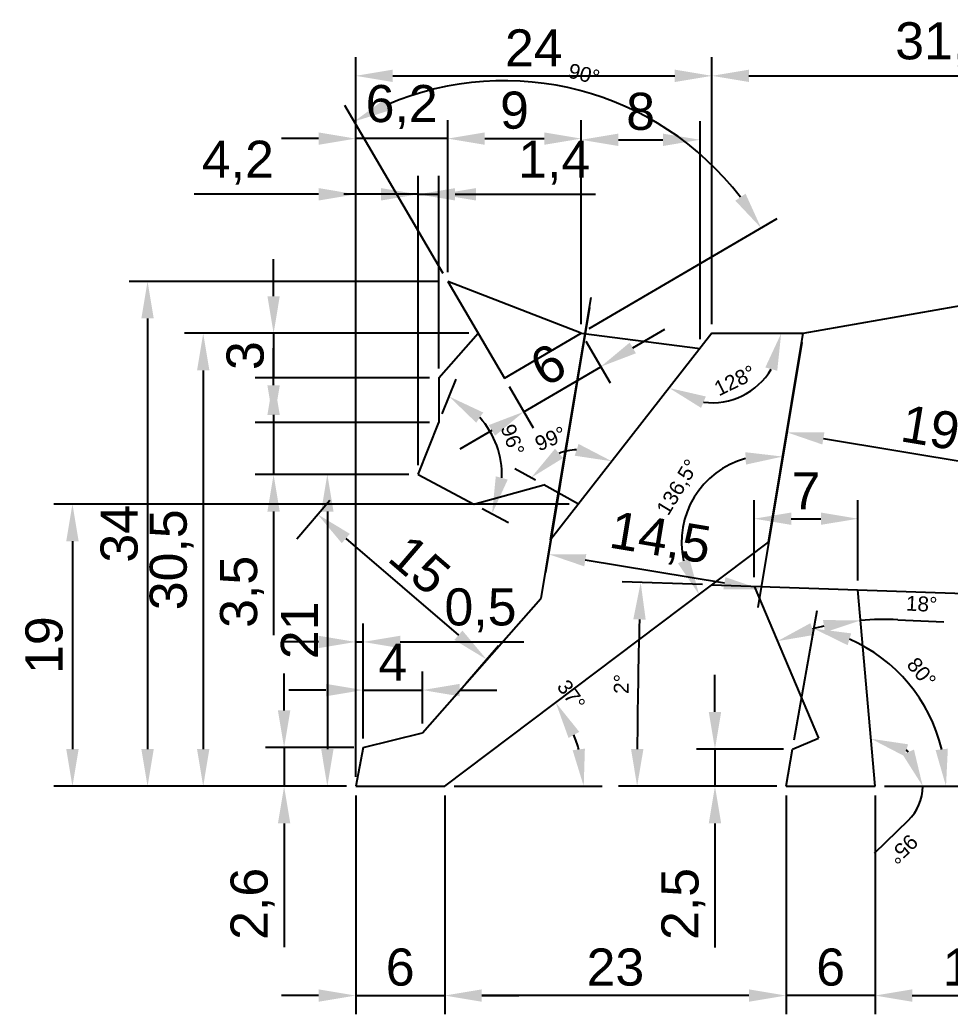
# Model space of a CAD drawing. Header units: millimetres. Extents: x 77 to 191, y 85 to 162.
# Drawn here: x 77.4 to 140.1, y 84.7 to 151.6 of the extents above; entities that cross this region are included whole.
import ezdxf

# ---------------------------------------------------------------- set-up
doc = ezdxf.new("R2010")
doc.units = ezdxf.units.MM
for name, color, linetype in [('kocicka', 7, 'Continuous'), ('koty', 3, 'Continuous'), ('uhly', 2, 'Continuous')]:
    doc.layers.add(name, color=color, linetype=linetype)
doc.styles.get("Standard").update_dxf_attribs({"font": 'arial.ttf'})
doc.dimstyles.new('ISO-25', dxfattribs={"dimtxt": 2.5, "dimasz": 2.5, "dimexe": 1.25, "dimexo": 0.625, "dimtad": 1, "dimtxsty": 'Standard', "dimcen": 2.5, "dimadec": 0, "dimazin": 0, "dimtfac": 1, "dimtmove": 0, "dimatfit": 3, "dimfxl": 1, "dimarcsym": 0})

# ---------------------------------------------------------------- blocks, each defined once
blk = doc.blocks.new('*D3')
at = {"layer": 'Defpoints', "color": 0, "transparency": 16777216}
for p in [(105.6, 124.5), (109.835, 121.401), (104.2, 121), (104.2, 121), (107.961, 119)]:
    blk.add_point(p, dxfattribs=at)
at = {"layer": 'uhly', "color": 0, "lineweight": -2, "transparency": 16777216}
for p, q in [((105.832, 125.08), (106.762, 127.405)), ((108.513, 118.707), (110.291, 117.761))]:
    blk.add_line(p, q, dxfattribs=at)
blk.add_arc((104.2, 121), 5.649, 357.56881, 42.62978, dxfattribs=at)
at = {"layer": 'uhly', "color": 0, "transparency": 16777216}
for points in [[(108.12, 124.483), (108.593, 125.169), (106.298, 126.245)], [(110.246, 120.651), (109.442, 120.87), (109.188, 118.348)]]:
    blk.add_solid(points, dxfattribs=at)
at = {"layer": 'uhly', "color": 0, "transparency": 16777216, "insert": (110.571, 123.331), "char_height": 1, "attachment_point": 5, "rotation": 290.0993}
blk.add_mtext('96°', dxfattribs=at)
blk = doc.blocks.new('*D4')
at = {"layer": 'Defpoints', "color": 0, "transparency": 16777216}
for p in [(119.941, 144.885), (106.2, 134), (115.2, 130.5), (110.022, 127.47), (110.022, 127.47)]:
    blk.add_point(p, dxfattribs=at)
at = {"layer": 'uhly', "color": 0, "lineweight": -2, "transparency": 16777216}
for p, q in [((105.884, 134.539), (99.268, 145.847)), ((115.739, 130.816), (128.398, 138.224))]:
    blk.add_line(p, q, dxfattribs=at)
blk.add_arc((110.022, 127.47), 20.042, 37.48721, 113.18419, dxfattribs=at)
at = {"layer": 'uhly', "color": 0, "transparency": 16777216}
for points in [[(102.319, 145.521), (101.943, 146.265), (99.899, 144.768)], [(126.271, 139.899), (125.579, 139.435), (127.32, 137.592)]]:
    blk.add_solid(points, dxfattribs=at)
at = {"layer": 'uhly', "color": 0, "transparency": 16777216, "insert": (115.383, 147.958), "char_height": 1, "attachment_point": 5, "rotation": 345.3357}
blk.add_mtext('90°', dxfattribs=at)
blk = doc.blocks.new('*D5')
at = {"layer": 'Defpoints', "color": 0, "transparency": 16777216}
for p in [(124, 130.5), (115.334, 122.642), (112.67, 120.3), (115.015, 119), (113.132, 116.589)]:
    blk.add_point(p, dxfattribs=at)
at = {"layer": 'uhly', "color": 0, "lineweight": -2, "transparency": 16777216}
blk.add_line((112.123, 120.603), (110.724, 121.378), dxfattribs=at)
blk.add_arc((115.015, 119), 3.656, 91.98639, 111.01361, dxfattribs=at)
at = {"layer": 'uhly', "color": 0, "transparency": 16777216}
for points in [[(113.978, 122.098), (113.431, 122.727), (111.818, 120.772)], [(115.017, 123.05), (114.76, 122.257), (117.266, 121.881)]]:
    blk.add_solid(points, dxfattribs=at)
at = {"layer": 'uhly', "color": 0, "transparency": 16777216, "insert": (113.129, 123.405), "char_height": 1, "attachment_point": 5, "rotation": 23.18078}
blk.add_mtext('99°', dxfattribs=at)
blk = doc.blocks.new('*D6')
at = {"layer": 'Defpoints', "color": 0, "transparency": 16777216}
for p in [(130.161, 130.5), (124.369, 121.165), (127.807, 116.433), (127.807, 116.433), (106, 100)]:
    blk.add_point(p, dxfattribs=at)
at = {"layer": 'uhly', "color": 0, "lineweight": -2, "transparency": 16777216}
blk.add_arc((127.807, 116.433), 5.849, 105.18086, 192.31914, dxfattribs=at)
at = {"layer": 'uhly', "color": 0, "transparency": 16777216}
for points in [[(126.255, 122.494), (126.296, 121.661), (128.772, 122.201)], [(122.472, 115.359), (121.714, 115.011), (123.136, 112.913)]]:
    blk.add_solid(points, dxfattribs=at)
at = {"layer": 'uhly', "color": 0, "transparency": 16777216, "insert": (121.759, 120.103), "char_height": 1, "attachment_point": 5, "rotation": 58.75}
blk.add_mtext('136,5°', dxfattribs=at)
blk = doc.blocks.new('*D7')
at = {"layer": 'Defpoints', "color": 0, "transparency": 16777216}
for p in [(127.807, 116.433), (115.149, 102), (100, 100), (106, 100), (106, 100)]:
    blk.add_point(p, dxfattribs=at)
at = {"layer": 'uhly', "color": 0, "lineweight": -2, "transparency": 16777216}
blk.add_line((106.625, 100), (116.615, 100), dxfattribs=at)
blk.add_arc((106, 100), 9.365, 15.34072, 21.65928, dxfattribs=at)
at = {"layer": 'uhly', "color": 0, "transparency": 16777216}
for points in [[(114.341, 103.252), (115.067, 103.661), (113.479, 105.636)], [(115.444, 102.533), (114.619, 102.422), (115.365, 100)]]:
    blk.add_solid(points, dxfattribs=at)
at = {"layer": 'uhly', "color": 0, "transparency": 16777216, "insert": (114.524, 106.134), "char_height": 1, "attachment_point": 5, "rotation": 305.73883}
blk.add_mtext('37°', dxfattribs=at)
blk = doc.blocks.new('*D8')
at = {"layer": 'Defpoints', "color": 0, "transparency": 16777216}
for p in [(138.63, 104.836), (129.441, 102.5), (129, 100), (129, 100), (135, 100)]:
    blk.add_point(p, dxfattribs=at)
at = {"layer": 'uhly', "color": 0, "lineweight": -2, "transparency": 16777216}
for p, q in [((129.549, 103.116), (131.088, 111.844)), ((135.625, 100), (141.026, 100))]:
    blk.add_line(p, q, dxfattribs=at)
blk.add_arc((129, 100), 10.776, 13.32206, 66.67794, dxfattribs=at)
at = {"layer": 'uhly', "color": 0, "transparency": 16777216}
for points in [[(133.147, 109.497), (133.386, 110.295), (130.871, 110.613)], [(139.9, 102.531), (139.072, 102.435), (139.776, 100)]]:
    blk.add_solid(points, dxfattribs=at)
at = {"layer": 'uhly', "color": 0, "transparency": 16777216, "insert": (138.125, 107.657), "char_height": 1, "attachment_point": 5, "rotation": 310}
blk.add_mtext('80°', dxfattribs=at)
blk = doc.blocks.new('*D9')
at = {"layer": 'Defpoints', "color": 0, "transparency": 16777216}
for p in [(133.843, 113.22), (136.44, 102.867), (129, 100), (135, 100), (135, 100)]:
    blk.add_point(p, dxfattribs=at)
at = {"layer": 'uhly', "color": 0, "lineweight": -2, "transparency": 16777216}
for p, q in [((135.625, 100), (139.458, 100)), ((137.234, 97.698), (134.928, 95.461))]:
    blk.add_line(p, q, dxfattribs=at)
for start, end in [(45.86983, 49.13017), (314.13017, 0)]:
    blk.add_arc((135, 100), 3.208, start, end, dxfattribs=at)
at = {"layer": 'uhly', "color": 0, "transparency": 16777216}
for points in [[(136.971, 102.029), (137.227, 102.822), (134.72, 103.196)], [(137.617, 102.465), (136.85, 102.14), (138.208, 100)]]:
    blk.add_solid(points, dxfattribs=at)
at = {"layer": 'uhly', "color": 0, "transparency": 16777216, "insert": (136.872, 95.764), "char_height": 1, "attachment_point": 5, "rotation": 224.13017}
blk.add_mtext('95°', dxfattribs=at)
blk = doc.blocks.new('*D10')
at = {"layer": 'Defpoints', "color": 0, "transparency": 16777216}
for p in [(126.844, 113.465), (133.843, 113.22), (130.231, 110.429), (131.184, 103.24), (135, 100)]:
    blk.add_point(p, dxfattribs=at)
at = {"layer": 'uhly', "color": 0, "lineweight": -2, "transparency": 16777216}
blk.add_line((136.523, 111.215), (139.637, 111.065), dxfattribs=at)
for start, end in [(87.24325, 95), (102.75675, 105.24325)]:
    blk.add_arc((135.634, 92.756), 18.481, start, end, dxfattribs=at)
at = {"layer": 'uhly', "color": 0, "transparency": 16777216}
for points in [[(131.489, 111.192), (131.617, 110.369), (134.023, 111.166)], [(130.911, 110.193), (130.638, 110.98), (128.413, 109.768)]]:
    blk.add_solid(points, dxfattribs=at)
at = {"layer": 'uhly', "color": 0, "transparency": 16777216, "insert": (138.134, 112.275), "char_height": 1, "attachment_point": 5, "rotation": 357.24325}
blk.add_mtext('18°', dxfattribs=at)
blk = doc.blocks.new('*D11')
at = {"layer": 'Defpoints', "color": 0, "transparency": 16777216}
for p in [(150.011, 134), (150.011, 134), (130.161, 130.5), (161.791, 129), (146.44, 128.057)]:
    blk.add_point(p, dxfattribs=at)
at = {"layer": 'uhly', "color": 0, "lineweight": -2, "transparency": 16777216}
blk.add_arc((150.011, 134), 6.933, 210.77413, 316.22587, dxfattribs=at)
at = {"layer": 'uhly', "color": 0, "transparency": 16777216}
for points in [[(143.664, 130.308), (144.445, 130.598), (143.183, 132.796)], [(154.669, 129.433), (155.365, 128.974), (156.393, 131.291)]]:
    blk.add_solid(points, dxfattribs=at)
at = {"layer": 'uhly', "color": 0, "transparency": 16777216, "insert": (149.354, 128.231), "char_height": 1, "attachment_point": 5, "rotation": 353.5}
blk.add_mtext('147°', dxfattribs=at)
blk = doc.blocks.new('*D17')
at = {"layer": 'Defpoints', "color": 0, "transparency": 16777216}
for p in [(124, 113.564), (150.166, 112.65), (119.07, 109.155), (129, 100), (135, 100)]:
    blk.add_point(p, dxfattribs=at)
at = {"layer": 'uhly', "color": 0, "lineweight": -2, "transparency": 16777216}
for p, q in [((123.375, 113.586), (117.954, 113.775)), ((128.375, 100), (117.713, 100))]:
    blk.add_line(p, q, dxfattribs=at)
blk.add_arc((512.421, 100), 393.458, 178.36405, 179.63595, dxfattribs=at)
at = {"layer": 'uhly', "color": 0, "transparency": 16777216}
for points in [[(118.707, 111.246), (119.54, 111.22), (119.203, 113.731)], [(119.388, 102.499), (118.554, 102.501), (118.963, 100)]]:
    blk.add_solid(points, dxfattribs=at)
at = {"layer": 'uhly', "color": 0, "transparency": 16777216, "insert": (117.896, 106.886), "char_height": 1, "attachment_point": 5, "rotation": 89}
blk.add_mtext('2°', dxfattribs=at)
blk = doc.blocks.new('*D20')
at = {"layer": 'Defpoints', "color": 0, "transparency": 16777216}
for p in [(150.011, 134), (187.816, 132.853), (130.161, 130.5), (161.791, 129), (172.348, 129)]:
    blk.add_point(p, dxfattribs=at)
at = {"layer": 'uhly', "color": 0, "lineweight": -2, "transparency": 16777216}
for p, q in [((150.627, 134.109), (188.152, 140.725)), ((172.973, 129), (189.178, 129))]:
    blk.add_line(p, q, dxfattribs=at)
blk.add_arc((121.654, 129), 66.274, 2.16146, 7.83854, dxfattribs=at)
at = {"layer": 'uhly', "color": 0, "transparency": 16777216}
for points in [[(186.897, 137.974), (187.72, 138.103), (186.921, 140.508)], [(188.297, 131.507), (187.464, 131.492), (187.928, 129)]]:
    blk.add_solid(points, dxfattribs=at)
at = {"layer": 'uhly', "color": 0, "transparency": 16777216, "insert": (188.807, 134.875), "char_height": 1, "attachment_point": 5, "rotation": 275}
blk.add_mtext('10°', dxfattribs=at)
blk = doc.blocks.new('*D24')
at = {"layer": 'Defpoints', "color": 0, "transparency": 16777216}
for p in [(124, 130.5), (124, 130.5), (130.161, 130.5), (124.38, 125.844), (113.132, 116.589)]:
    blk.add_point(p, dxfattribs=at)
at = {"layer": 'uhly', "color": 0, "lineweight": -2, "transparency": 16777216}
blk.add_arc((124, 130.5), 4.671, 263.041, 328.959, dxfattribs=at)
at = {"layer": 'uhly', "color": 0, "transparency": 16777216}
for points in [[(127.601, 128.203), (128.404, 127.98), (128.671, 130.5)], [(123.275, 125.478), (123.593, 126.248), (121.124, 126.819)]]:
    blk.add_solid(points, dxfattribs=at)
at = {"layer": 'uhly', "color": 0, "transparency": 16777216, "insert": (125.55, 127.322), "char_height": 1, "attachment_point": 5, "rotation": 26}
blk.add_mtext('128°', dxfattribs=at)
blk = doc.blocks.new('*D30')
at = {"layer": 'Defpoints', "color": 0, "transparency": 16777216}
for p in [(106.2, 134), (85.977, 100), (100, 100)]:
    blk.add_point(p, dxfattribs=at)
at = {"layer": 'koty', "color": 0, "lineweight": -2, "transparency": 16777216}
for p, q in [((105.575, 134), (84.727, 134)), ((85.977, 131.5), (85.977, 102.5)), ((99.375, 100), (84.727, 100))]:
    blk.add_line(p, q, dxfattribs=at)
at = {"layer": 'koty', "color": 0, "transparency": 16777216}
for points in [[(85.56, 131.5), (86.393, 131.5), (85.977, 134)], [(85.56, 102.5), (86.393, 102.5), (85.977, 100)]]:
    blk.add_solid(points, dxfattribs=at)
at = {"layer": 'koty', "color": 0, "transparency": 16777216, "insert": (84.074, 117), "char_height": 2.5, "attachment_point": 5, "rotation": 90}
blk.add_mtext('34', dxfattribs=at)
blk = doc.blocks.new('*D31')
at = {"layer": 'Defpoints', "color": 0, "transparency": 16777216}
for p in [(108.248, 130.5), (89.727, 100), (100, 100)]:
    blk.add_point(p, dxfattribs=at)
at = {"layer": 'koty', "color": 0, "lineweight": -2, "transparency": 16777216}
for p, q in [((107.623, 130.5), (88.477, 130.5)), ((89.727, 128), (89.727, 102.5)), ((99.375, 100), (88.477, 100))]:
    blk.add_line(p, q, dxfattribs=at)
at = {"layer": 'koty', "color": 0, "transparency": 16777216}
for points in [[(89.31, 128), (90.143, 128), (89.727, 130.5)], [(89.31, 102.5), (90.143, 102.5), (89.727, 100)]]:
    blk.add_solid(points, dxfattribs=at)
at = {"layer": 'koty', "color": 0, "transparency": 16777216, "insert": (87.599, 115.25), "char_height": 2.5, "attachment_point": 5, "rotation": 90}
blk.add_mtext('30,5', dxfattribs=at)
blk = doc.blocks.new('*D32')
at = {"layer": 'Defpoints', "color": 0, "transparency": 16777216}
for p in [(108.248, 130.5), (94.469, 127.5), (105.6, 127.5)]:
    blk.add_point(p, dxfattribs=at)
at = {"layer": 'koty', "color": 0, "lineweight": -2, "transparency": 16777216}
for p, q in [((94.469, 133), (94.469, 135.5)), ((107.623, 130.5), (93.219, 130.5)), ((94.469, 130.5), (94.469, 127.5)), ((104.975, 127.5), (93.219, 127.5)), ((94.469, 125), (94.469, 122.5))]:
    blk.add_line(p, q, dxfattribs=at)
at = {"layer": 'koty', "color": 0, "transparency": 16777216}
for points in [[(94.052, 133), (94.885, 133), (94.469, 130.5)], [(94.052, 125), (94.885, 125), (94.469, 127.5)]]:
    blk.add_solid(points, dxfattribs=at)
at = {"layer": 'koty', "color": 0, "transparency": 16777216, "insert": (92.566, 129), "char_height": 2.5, "attachment_point": 5, "rotation": 90}
blk.add_mtext('3', dxfattribs=at)
blk = doc.blocks.new('*D33')
at = {"layer": 'Defpoints', "color": 0, "transparency": 16777216}
for p in [(105.6, 124.5), (94.469, 121), (104.2, 121)]:
    blk.add_point(p, dxfattribs=at)
at = {"layer": 'koty', "color": 0, "lineweight": -2, "transparency": 16777216}
for p, q in [((94.469, 127), (94.469, 129.5)), ((104.975, 124.5), (93.219, 124.5)), ((94.469, 124.5), (94.469, 121)), ((103.575, 121), (93.219, 121)), ((94.469, 118.5), (94.469, 110.181))]:
    blk.add_line(p, q, dxfattribs=at)
at = {"layer": 'koty', "color": 0, "transparency": 16777216}
for points in [[(94.052, 127), (94.885, 127), (94.469, 124.5)], [(94.052, 118.5), (94.885, 118.5), (94.469, 121)]]:
    blk.add_solid(points, dxfattribs=at)
at = {"layer": 'koty', "color": 0, "transparency": 16777216, "insert": (92.341, 113.091), "char_height": 2.5, "attachment_point": 5, "rotation": 90}
blk.add_mtext('3,5', dxfattribs=at)
blk = doc.blocks.new('*D34')
at = {"layer": 'Defpoints', "color": 0, "transparency": 16777216}
for p in [(104.2, 121), (98.09, 100), (100, 100)]:
    blk.add_point(p, dxfattribs=at)
at = {"layer": 'koty', "color": 0, "lineweight": -2, "transparency": 16777216}
for p, q in [((103.575, 121), (96.84, 121)), ((98.09, 118.5), (98.09, 102.5)), ((99.375, 100), (96.84, 100))]:
    blk.add_line(p, q, dxfattribs=at)
at = {"layer": 'koty', "color": 0, "transparency": 16777216}
for points in [[(97.674, 118.5), (98.507, 118.5), (98.09, 121)], [(97.674, 102.5), (98.507, 102.5), (98.09, 100)]]:
    blk.add_solid(points, dxfattribs=at)
at = {"layer": 'koty', "color": 0, "transparency": 16777216, "insert": (96.21, 110.5), "char_height": 2.5, "attachment_point": 5, "rotation": 90}
blk.add_mtext('21', dxfattribs=at)
blk = doc.blocks.new('*D35')
at = {"layer": 'Defpoints', "color": 0, "transparency": 16777216}
for p in [(100.5, 102.6), (95.177, 100), (100, 100)]:
    blk.add_point(p, dxfattribs=at)
at = {"layer": 'koty', "color": 0, "lineweight": -2, "transparency": 16777216}
for p, q in [((95.177, 105.1), (95.177, 107.6)), ((99.875, 102.6), (93.927, 102.6)), ((95.177, 102.6), (95.177, 100)), ((99.375, 100), (93.927, 100)), ((95.177, 97.5), (95.177, 89.158))]:
    blk.add_line(p, q, dxfattribs=at)
at = {"layer": 'koty', "color": 0, "transparency": 16777216}
for points in [[(94.761, 105.1), (95.594, 105.1), (95.177, 102.6)], [(94.761, 97.5), (95.594, 97.5), (95.177, 100)]]:
    blk.add_solid(points, dxfattribs=at)
at = {"layer": 'koty', "color": 0, "transparency": 16777216, "insert": (93.05, 92.079), "char_height": 2.5, "attachment_point": 5, "rotation": 90}
blk.add_mtext('2,6', dxfattribs=at)
blk = doc.blocks.new('*D36')
at = {"layer": 'Defpoints', "color": 0, "transparency": 16777216}
for p in [(100.5, 109.717), (100.5, 102.6), (100, 100)]:
    blk.add_point(p, dxfattribs=at)
at = {"layer": 'koty', "color": 0, "lineweight": -2, "transparency": 16777216}
for p, q in [((100, 100.625), (100, 110.967)), ((100.5, 103.225), (100.5, 110.967)), ((97.5, 109.717), (95, 109.717)), ((100, 109.717), (100.5, 109.717)), ((103, 109.717), (111.32, 109.717))]:
    blk.add_line(p, q, dxfattribs=at)
at = {"layer": 'koty', "color": 0, "transparency": 16777216}
for points in [[(97.5, 110.134), (97.5, 109.3), (100, 109.717)], [(103, 110.134), (103, 109.3), (100.5, 109.717)]]:
    blk.add_solid(points, dxfattribs=at)
at = {"layer": 'koty', "color": 0, "transparency": 16777216, "insert": (108.41, 111.844), "char_height": 2.5, "attachment_point": 5}
blk.add_mtext('0,5', dxfattribs=at)
blk = doc.blocks.new('*D37')
at = {"layer": 'Defpoints', "color": 0, "transparency": 16777216}
for p in [(104.5, 106.476), (104.5, 103.6), (100.5, 102.6)]:
    blk.add_point(p, dxfattribs=at)
at = {"layer": 'koty', "color": 0, "lineweight": -2, "transparency": 16777216}
for p, q in [((100.5, 103.225), (100.5, 107.726)), ((104.5, 104.225), (104.5, 107.726)), ((98, 106.476), (95.5, 106.476)), ((100.5, 106.476), (104.5, 106.476)), ((107, 106.476), (109.5, 106.476))]:
    blk.add_line(p, q, dxfattribs=at)
at = {"layer": 'koty', "color": 0, "transparency": 16777216}
for points in [[(98, 106.892), (98, 106.059), (100.5, 106.476)], [(107, 106.892), (107, 106.059), (104.5, 106.476)]]:
    blk.add_solid(points, dxfattribs=at)
at = {"layer": 'koty', "color": 0, "transparency": 16777216, "insert": (102.5, 108.351), "char_height": 2.5, "attachment_point": 5}
blk.add_mtext('4', dxfattribs=at)
blk = doc.blocks.new('*D38')
at = {"layer": 'Defpoints', "color": 0, "transparency": 16777216}
for p in [(124, 147.841), (124, 130.5), (100, 100)]:
    blk.add_point(p, dxfattribs=at)
at = {"layer": 'koty', "color": 0, "lineweight": -2, "transparency": 16777216}
for p, q in [((100, 100.625), (100, 149.091)), ((124, 131.125), (124, 149.091)), ((102.5, 147.841), (121.5, 147.841))]:
    blk.add_line(p, q, dxfattribs=at)
at = {"layer": 'koty', "color": 0, "transparency": 16777216}
for points in [[(102.5, 148.257), (102.5, 147.424), (100, 147.841)], [(121.5, 148.257), (121.5, 147.424), (124, 147.841)]]:
    blk.add_solid(points, dxfattribs=at)
at = {"layer": 'koty', "color": 0, "transparency": 16777216, "insert": (112, 149.721), "char_height": 2.5, "attachment_point": 5}
blk.add_mtext('24', dxfattribs=at)
blk = doc.blocks.new('*D39')
at = {"layer": 'Defpoints', "color": 0, "transparency": 16777216}
for p in [(123.2, 143.533), (115.2, 130.5), (123.2, 129.476)]:
    blk.add_point(p, dxfattribs=at)
at = {"layer": 'koty', "color": 0, "lineweight": -2, "transparency": 16777216}
for p, q in [((115.2, 131.125), (115.2, 144.783)), ((123.2, 130.101), (123.2, 144.783)), ((117.7, 143.533), (120.7, 143.533))]:
    blk.add_line(p, q, dxfattribs=at)
at = {"layer": 'koty', "color": 0, "transparency": 16777216}
for points in [[(117.7, 143.949), (117.7, 143.116), (115.2, 143.533)], [(120.7, 143.949), (120.7, 143.116), (123.2, 143.533)]]:
    blk.add_solid(points, dxfattribs=at)
at = {"layer": 'koty', "color": 0, "transparency": 16777216, "insert": (119.2, 145.434), "char_height": 2.5, "attachment_point": 5}
blk.add_mtext('8', dxfattribs=at)
blk = doc.blocks.new('*D40')
at = {"layer": 'Defpoints', "color": 0, "transparency": 16777216}
for p in [(115.2, 143.612), (106.2, 134), (115.2, 130.5)]:
    blk.add_point(p, dxfattribs=at)
at = {"layer": 'koty', "color": 0, "lineweight": -2, "transparency": 16777216}
for p, q in [((106.2, 134.625), (106.2, 144.862)), ((115.2, 131.125), (115.2, 144.862)), ((108.7, 143.612), (112.7, 143.612))]:
    blk.add_line(p, q, dxfattribs=at)
at = {"layer": 'koty', "color": 0, "transparency": 16777216}
for points in [[(108.7, 144.029), (108.7, 143.196), (106.2, 143.612)], [(112.7, 144.029), (112.7, 143.196), (115.2, 143.612)]]:
    blk.add_solid(points, dxfattribs=at)
at = {"layer": 'koty', "color": 0, "transparency": 16777216, "insert": (110.7, 145.514), "char_height": 2.5, "attachment_point": 5}
blk.add_mtext('9', dxfattribs=at)
blk = doc.blocks.new('*D41')
at = {"layer": 'Defpoints', "color": 0, "transparency": 16777216}
for p in [(100, 143.612), (106.2, 134), (100, 100)]:
    blk.add_point(p, dxfattribs=at)
at = {"layer": 'koty', "color": 0, "lineweight": -2, "transparency": 16777216}
for p, q in [((100, 100.625), (100, 144.862)), ((106.2, 134.625), (106.2, 144.862)), ((97.5, 143.612), (95, 143.612)), ((106.2, 143.612), (100, 143.612)), ((108.7, 143.612), (111.2, 143.612))]:
    blk.add_line(p, q, dxfattribs=at)
at = {"layer": 'koty', "color": 0, "transparency": 16777216}
for points in [[(97.5, 144.029), (97.5, 143.196), (100, 143.612)], [(108.7, 144.029), (108.7, 143.196), (106.2, 143.612)]]:
    blk.add_solid(points, dxfattribs=at)
at = {"layer": 'koty', "color": 0, "transparency": 16777216, "insert": (103.1, 145.74), "char_height": 2.5, "attachment_point": 5}
blk.add_mtext('6,2', dxfattribs=at)
blk = doc.blocks.new('*D42')
at = {"layer": 'Defpoints', "color": 0, "transparency": 16777216}
for p in [(105.6, 139.862), (105.6, 127.5), (104.2, 121)]:
    blk.add_point(p, dxfattribs=at)
at = {"layer": 'koty', "color": 0, "lineweight": -2, "transparency": 16777216}
for p, q in [((104.2, 121.625), (104.2, 141.112)), ((105.6, 128.125), (105.6, 141.112)), ((101.7, 139.862), (99.2, 139.862)), ((104.2, 139.862), (105.6, 139.862)), ((108.1, 139.862), (116.156, 139.862))]:
    blk.add_line(p, q, dxfattribs=at)
at = {"layer": 'koty', "color": 0, "transparency": 16777216}
for points in [[(101.7, 140.279), (101.7, 139.446), (104.2, 139.862)], [(108.1, 140.279), (108.1, 139.446), (105.6, 139.862)]]:
    blk.add_solid(points, dxfattribs=at)
at = {"layer": 'koty', "color": 0, "transparency": 16777216, "insert": (113.378, 141.99), "char_height": 2.5, "attachment_point": 5}
blk.add_mtext('1,4', dxfattribs=at)
blk = doc.blocks.new('*D43')
at = {"layer": 'Defpoints', "color": 0, "transparency": 16777216}
for p in [(100, 139.862), (104.2, 121), (100, 100)]:
    blk.add_point(p, dxfattribs=at)
at = {"layer": 'koty', "color": 0, "lineweight": -2, "transparency": 16777216}
for p, q in [((100, 100.625), (100, 141.112)), ((104.2, 121.625), (104.2, 141.112)), ((97.5, 139.862), (89.123, 139.862)), ((104.2, 139.862), (100, 139.862)), ((106.7, 139.862), (109.2, 139.862))]:
    blk.add_line(p, q, dxfattribs=at)
at = {"layer": 'koty', "color": 0, "transparency": 16777216}
for points in [[(97.5, 140.279), (97.5, 139.446), (100, 139.862)], [(106.7, 140.279), (106.7, 139.446), (104.2, 139.862)]]:
    blk.add_solid(points, dxfattribs=at)
at = {"layer": 'koty', "color": 0, "transparency": 16777216, "insert": (92.062, 141.99), "char_height": 2.5, "attachment_point": 5}
blk.add_mtext('4,2', dxfattribs=at)
blk = doc.blocks.new('*D44')
at = {"layer": 'Defpoints', "color": 0, "transparency": 16777216}
for p in [(115.015, 119), (80.916, 100), (100, 100)]:
    blk.add_point(p, dxfattribs=at)
at = {"layer": 'koty', "color": 0, "lineweight": -2, "transparency": 16777216}
for p, q in [((114.39, 119), (79.666, 119)), ((80.916, 116.5), (80.916, 102.5)), ((99.375, 100), (79.666, 100))]:
    blk.add_line(p, q, dxfattribs=at)
at = {"layer": 'koty', "color": 0, "transparency": 16777216}
for points in [[(80.499, 116.5), (81.332, 116.5), (80.916, 119)], [(80.499, 102.5), (81.332, 102.5), (80.916, 100)]]:
    blk.add_solid(points, dxfattribs=at)
at = {"layer": 'koty', "color": 0, "transparency": 16777216, "insert": (79.014, 109.5), "char_height": 2.5, "attachment_point": 5, "rotation": 90}
blk.add_mtext('19', dxfattribs=at)
blk = doc.blocks.new('*D45')
at = {"layer": 'Defpoints', "color": 0, "transparency": 16777216}
for p in [(155.5, 147.841), (155.5, 131.67), (124, 130.5)]:
    blk.add_point(p, dxfattribs=at)
at = {"layer": 'koty', "color": 0, "lineweight": -2, "transparency": 16777216}
for p, q in [((124, 131.125), (124, 149.091)), ((155.5, 132.295), (155.5, 149.091)), ((126.5, 147.841), (153, 147.841))]:
    blk.add_line(p, q, dxfattribs=at)
at = {"layer": 'koty', "color": 0, "transparency": 16777216}
for points in [[(126.5, 148.257), (126.5, 147.424), (124, 147.841)], [(153, 148.257), (153, 147.424), (155.5, 147.841)]]:
    blk.add_solid(points, dxfattribs=at)
at = {"layer": 'koty', "color": 0, "transparency": 16777216, "insert": (139.75, 149.968), "char_height": 2.5, "attachment_point": 5}
blk.add_mtext('31,5', dxfattribs=at)
blk = doc.blocks.new('*D63')
at = {"layer": 'Defpoints', "color": 0, "transparency": 16777216}
for p in [(100, 100), (106, 100), (106, 85.903)]:
    blk.add_point(p, dxfattribs=at)
at = {"layer": 'koty', "color": 0, "lineweight": -2, "transparency": 16777216}
for p, q in [((100, 99.375), (100, 84.653)), ((106, 99.375), (106, 84.653)), ((97.5, 85.903), (95, 85.903)), ((100, 85.903), (106, 85.903)), ((108.5, 85.903), (111, 85.903))]:
    blk.add_line(p, q, dxfattribs=at)
at = {"layer": 'koty', "color": 0, "transparency": 16777216}
for points in [[(97.5, 86.32), (97.5, 85.486), (100, 85.903)], [(108.5, 86.32), (108.5, 85.486), (106, 85.903)]]:
    blk.add_solid(points, dxfattribs=at)
at = {"layer": 'koty', "color": 0, "transparency": 16777216, "insert": (103, 87.804), "char_height": 2.5, "attachment_point": 5}
blk.add_mtext('6', dxfattribs=at)
blk = doc.blocks.new('*D64')
at = {"layer": 'Defpoints', "color": 0, "transparency": 16777216}
for p in [(106, 100), (129, 100), (106, 85.903)]:
    blk.add_point(p, dxfattribs=at)
at = {"layer": 'koty', "color": 0, "lineweight": -2, "transparency": 16777216}
for p, q in [((106, 99.375), (106, 84.653)), ((129, 99.375), (129, 84.653)), ((126.5, 85.903), (108.5, 85.903))]:
    blk.add_line(p, q, dxfattribs=at)
at = {"layer": 'koty', "color": 0, "transparency": 16777216}
for points in [[(108.5, 86.32), (108.5, 85.486), (106, 85.903)], [(126.5, 86.32), (126.5, 85.486), (129, 85.903)]]:
    blk.add_solid(points, dxfattribs=at)
at = {"layer": 'koty', "color": 0, "transparency": 16777216, "insert": (117.5, 87.805), "char_height": 2.5, "attachment_point": 5}
blk.add_mtext('23', dxfattribs=at)
blk = doc.blocks.new('*D65')
at = {"layer": 'Defpoints', "color": 0, "transparency": 16777216}
for p in [(129, 100), (135, 100), (129, 85.903)]:
    blk.add_point(p, dxfattribs=at)
at = {"layer": 'koty', "color": 0, "lineweight": -2, "transparency": 16777216}
for p, q in [((129, 99.375), (129, 84.653)), ((135, 99.375), (135, 84.653)), ((126.5, 85.903), (124, 85.903)), ((135, 85.903), (129, 85.903)), ((137.5, 85.903), (140, 85.903))]:
    blk.add_line(p, q, dxfattribs=at)
at = {"layer": 'koty', "color": 0, "transparency": 16777216}
for points in [[(126.5, 86.32), (126.5, 85.486), (129, 85.903)], [(137.5, 86.32), (137.5, 85.486), (135, 85.903)]]:
    blk.add_solid(points, dxfattribs=at)
at = {"layer": 'koty', "color": 0, "transparency": 16777216, "insert": (132, 87.804), "char_height": 2.5, "attachment_point": 5}
blk.add_mtext('6', dxfattribs=at)
blk = doc.blocks.new('*D66')
at = {"layer": 'Defpoints', "color": 0, "transparency": 16777216}
for p in [(135, 100), (148, 100), (148, 85.903)]:
    blk.add_point(p, dxfattribs=at)
at = {"layer": 'koty', "color": 0, "lineweight": -2, "transparency": 16777216}
for p, q in [((135, 99.375), (135, 84.653)), ((148, 99.375), (148, 84.653)), ((137.5, 85.903), (145.5, 85.903))]:
    blk.add_line(p, q, dxfattribs=at)
at = {"layer": 'koty', "color": 0, "transparency": 16777216}
for points in [[(137.5, 86.32), (137.5, 85.486), (135, 85.903)], [(145.5, 86.32), (145.5, 85.486), (148, 85.903)]]:
    blk.add_solid(points, dxfattribs=at)
at = {"layer": 'koty', "color": 0, "transparency": 16777216, "insert": (141.5, 87.805), "char_height": 2.5, "attachment_point": 5}
blk.add_mtext('13', dxfattribs=at)
blk = doc.blocks.new('*D70')
at = {"layer": 'Defpoints', "color": 0, "transparency": 16777216}
for p in [(129.441, 102.5), (124.209, 100), (129, 100)]:
    blk.add_point(p, dxfattribs=at)
at = {"layer": 'koty', "color": 0, "lineweight": -2, "transparency": 16777216}
for p, q in [((124.209, 105), (124.209, 107.5)), ((128.816, 102.5), (122.959, 102.5)), ((124.209, 102.5), (124.209, 100)), ((128.375, 100), (122.959, 100)), ((124.209, 97.5), (124.209, 89.137))]:
    blk.add_line(p, q, dxfattribs=at)
at = {"layer": 'koty', "color": 0, "transparency": 16777216}
for points in [[(123.792, 105), (124.626, 105), (124.209, 102.5)], [(123.792, 97.5), (124.626, 97.5), (124.209, 100)]]:
    blk.add_solid(points, dxfattribs=at)
at = {"layer": 'koty', "color": 0, "transparency": 16777216, "insert": (122.081, 92.069), "char_height": 2.5, "attachment_point": 5, "rotation": 90}
blk.add_mtext('2,5', dxfattribs=at)
blk = doc.blocks.new('*D71')
at = {"layer": 'Defpoints', "color": 0, "transparency": 16777216}
for p in [(133.843, 118.016), (126.844, 113.465), (133.843, 113.22)]:
    blk.add_point(p, dxfattribs=at)
at = {"layer": 'koty', "color": 0, "lineweight": -2, "transparency": 16777216}
for p, q in [((126.844, 114.09), (126.844, 119.266)), ((133.843, 113.845), (133.843, 119.266)), ((129.344, 118.016), (131.343, 118.016))]:
    blk.add_line(p, q, dxfattribs=at)
at = {"layer": 'koty', "color": 0, "transparency": 16777216}
for points in [[(129.344, 118.433), (129.344, 117.6), (126.844, 118.016)], [(131.343, 118.433), (131.343, 117.6), (133.843, 118.016)]]:
    blk.add_solid(points, dxfattribs=at)
at = {"layer": 'koty', "color": 0, "transparency": 16777216, "insert": (130.343, 119.891), "char_height": 2.5, "attachment_point": 5}
blk.add_mtext('7', dxfattribs=at)
blk = doc.blocks.new('*D77')
at = {"layer": 'Defpoints', "color": 0, "transparency": 16777216}
for p in [(95.62, 116.194), (108.818, 108.538), (107, 106.422)]:
    blk.add_point(p, dxfattribs=at)
at = {"layer": 'koty', "color": 0, "lineweight": -2, "transparency": 16777216}
for p, q in [((96.027, 116.669), (98.252, 119.259)), ((99.335, 116.682), (106.921, 110.167)), ((107.407, 106.896), (109.632, 109.487))]:
    blk.add_line(p, q, dxfattribs=at)
at = {"layer": 'koty', "color": 0, "transparency": 16777216}
for points in [[(99.606, 116.998), (99.063, 116.366), (97.438, 118.311)], [(107.193, 110.483), (106.65, 109.851), (108.818, 108.538)]]:
    blk.add_solid(points, dxfattribs=at)
at = {"layer": 'koty', "color": 0, "transparency": 16777216, "insert": (104.318, 114.909), "char_height": 2.5, "attachment_point": 5, "rotation": 319.34512}
blk.add_mtext('15', dxfattribs=at)
blk = doc.blocks.new('*D78')
at = {"layer": 'Defpoints', "color": 0, "transparency": 16777216}
for p in [(115.2, 130.5), (116.515, 128.253), (110.022, 127.47)]:
    blk.add_point(p, dxfattribs=at)
at = {"layer": 'koty', "color": 0, "lineweight": -2, "transparency": 16777216}
for p, q in [((118.672, 129.516), (120.83, 130.779)), ((115.516, 129.961), (117.146, 127.174)), ((111.336, 125.223), (116.515, 128.253)), ((110.337, 126.93), (111.968, 124.144)), ((109.179, 123.96), (107.021, 122.698))]:
    blk.add_line(p, q, dxfattribs=at)
at = {"layer": 'koty', "color": 0, "transparency": 16777216}
for points in [[(118.462, 129.876), (118.883, 129.156), (116.515, 128.253)], [(108.968, 124.32), (109.389, 123.601), (111.336, 125.223)]]:
    blk.add_solid(points, dxfattribs=at)
at = {"layer": 'koty', "color": 0, "transparency": 16777216, "insert": (112.965, 128.379), "char_height": 2.5, "attachment_point": 5, "rotation": 30.3357}
blk.add_mtext('6', dxfattribs=at)
blk = doc.blocks.new('*D79')
at = {"layer": 'Defpoints', "color": 0, "transparency": 16777216}
for p in [(130.161, 130.5), (148.901, 127.364), (147.786, 120.701)]:
    blk.add_point(p, dxfattribs=at)
at = {"layer": 'koty', "color": 0, "lineweight": -2, "transparency": 16777216}
for p, q in [((130.058, 129.884), (128.84, 122.604)), ((148.797, 126.748), (147.579, 119.468)), ((131.512, 123.425), (145.32, 121.114))]:
    blk.add_line(p, q, dxfattribs=at)
at = {"layer": 'koty', "color": 0, "transparency": 16777216}
for points in [[(131.581, 123.835), (131.443, 123.014), (129.046, 123.837)], [(145.389, 121.525), (145.251, 120.703), (147.786, 120.701)]]:
    blk.add_solid(points, dxfattribs=at)
at = {"layer": 'koty', "color": 0, "transparency": 16777216, "insert": (138.73, 124.145), "char_height": 2.5, "attachment_point": 5, "rotation": 350.5}
blk.add_mtext('19', dxfattribs=at)
blk = doc.blocks.new('*D80')
at = {"layer": 'Defpoints', "color": 0, "transparency": 16777216}
for p in [(115.855, 132.866), (130.161, 130.5), (113.004, 115.624)]:
    blk.add_point(p, dxfattribs=at)
at = {"layer": 'koty', "color": 0, "lineweight": -2, "transparency": 16777216}
for p, q in [((115.753, 132.249), (112.8, 114.391)), ((130.059, 129.883), (127.106, 112.025)), ((124.844, 113.667), (115.471, 115.216))]:
    blk.add_line(p, q, dxfattribs=at)
at = {"layer": 'koty', "color": 0, "transparency": 16777216}
for points in [[(115.539, 115.628), (115.403, 114.805), (113.004, 115.624)], [(124.912, 114.078), (124.776, 113.255), (127.31, 113.259)]]:
    blk.add_solid(points, dxfattribs=at)
at = {"layer": 'koty', "color": 0, "transparency": 16777216, "insert": (120.504, 116.54), "char_height": 2.5, "attachment_point": 5, "rotation": 350.61035}
blk.add_mtext('14,5', dxfattribs=at)

msp = doc.modelspace()

# ---------------------------------------------------------------- linework, layer by layer
at = {"layer": 'kocicka'}
for p, q in [((115.2, 130.5), (106.2, 134)), ((106.2, 134), (110.022, 127.47)), ((130.161, 130.5), (150.011, 134)), ((105.6, 127.5), (108.248, 130.5)), ((110.022, 127.47), (115.2, 130.5)), ((124, 130.5), (113.132, 116.589)), ((115.2, 130.5), (123.2, 129.476)), ((124, 130.5), (130.161, 130.5)), ((127.807, 116.433), (130.161, 130.5)), ((105.6, 127.5), (105.6, 124.5)), ((104.2, 121), (105.6, 124.5)), ((104.2, 121), (107.961, 119)), ((107.961, 119), (112.67, 120.3)), ((115.015, 119), (112.67, 120.3)), ((113.132, 116.589), (112.471, 112.642)), ((106, 100), (127.807, 116.433)), ((124, 113.564), (150.166, 112.65)), ((126.844, 113.465), (131.184, 103.24)), ((135, 100), (133.843, 113.22)), ((104.5, 103.6), (112.471, 112.642)), ((100.5, 102.6), (104.5, 103.6)), ((129.441, 102.5), (131.184, 103.24)), ((100.5, 102.6), (100, 100)), ((129, 100), (129.441, 102.5)), ((100, 100), (106, 100)), ((129, 100), (135, 100))]:
    msp.add_line(p, q, dxfattribs=at)
at = {"layer": 'koty'}
msp.add_line((113.132, 116.589), (115.865, 132.921), dxfattribs=at)

# ---------------------------------------------------------------- dimensions: what is measured, and where the dimension line sits
for base, p1, p2, picture, middle in [((124, 147.841), (100, 100), (124, 130.5), '*D38', (112, 149.721)), ((155.5, 147.841), (124, 130.5), (155.5, 131.67), '*D45', (139.75, 149.968)), ((100, 143.612), (106.2, 134), (100, 100), '*D41', (103.1, 145.74)), ((115.2, 143.612), (106.2, 134), (115.2, 130.5), '*D40', (110.7, 145.514)), ((123.2, 143.533), (115.2, 130.5), (123.2, 129.476), '*D39', (119.2, 145.434)), ((100, 139.862), (104.2, 121), (100, 100), '*D43', (92.062, 141.99)), ((105.6, 139.862), (104.2, 121), (105.6, 127.5), '*D42', (113.378, 141.99)), ((133.843, 118.016), (126.844, 113.465), (133.843, 113.22), '*D71', (130.343, 119.891)), ((100.5, 109.717), (100, 100), (100.5, 102.6), '*D36', (108.41, 111.844)), ((104.5, 106.476), (100.5, 102.6), (104.5, 103.6), '*D37', (102.5, 108.351)), ((106, 85.903), (100, 100), (106, 100), '*D63', (103, 87.804)), ((106, 85.903), (129, 100), (106, 100), '*D64', (117.5, 87.805)), ((129, 85.903), (135, 100), (129, 100), '*D65', (132, 87.804)), ((148, 85.903), (135, 100), (148, 100), '*D66', (141.5, 87.805))]:
    dim = msp.add_linear_dim(base=base, p1=p1, p2=p2, dimstyle='ISO-25', dxfattribs=at)
    dim.commit()
    dim.dimension.update_dxf_attribs({"geometry": picture, "text_midpoint": middle})
for base, p1, p2, picture, middle in [((94.469, 127.5), (108.248, 130.5), (105.6, 127.5), '*D32', (92.566, 129)), ((85.977, 100), (106.2, 134), (100, 100), '*D30', (84.074, 117)), ((89.727, 100), (108.248, 130.5), (100, 100), '*D31', (87.599, 115.25)), ((94.469, 121), (105.6, 124.5), (104.2, 121), '*D33', (92.341, 113.091)), ((98.09, 100), (104.2, 121), (100, 100), '*D34', (96.21, 110.5)), ((80.916, 100), (115.015, 119), (100, 100), '*D44', (79.014, 109.5)), ((95.177, 100), (100.5, 102.6), (100, 100), '*D35', (93.05, 92.079)), ((124.209, 100), (129.441, 102.5), (129, 100), '*D70', (122.081, 92.069))]:
    dim = msp.add_linear_dim(base=base, p1=p1, p2=p2, angle=90, dimstyle='ISO-25', dxfattribs=at)
    dim.commit()
    dim.dimension.update_dxf_attribs({"geometry": picture, "text_midpoint": middle})
for p1, p2, distance, picture, middle in [((130.161, 130.5), (115.855, 132.866), 17.475, '*D80', (120.504, 116.54)), ((110.022, 127.47), (115.2, 130.5), -2.603, '*D78', (112.965, 128.379)), ((130.161, 130.5), (148.901, 127.364), -6.755, '*D79', (138.73, 124.145))]:
    dim = msp.add_aligned_dim(p1=p1, p2=p2, distance=distance, dimstyle='ISO-25', dxfattribs=at)
    dim.commit()
    dim.dimension.update_dxf_attribs({"geometry": picture, "text_midpoint": middle})
dim = msp.add_linear_dim(base=(108.818, 108.538), p1=(95.62, 116.194), p2=(107, 106.422), angle=319.34512, dimstyle='ISO-25', dxfattribs=at)
dim.commit()
dim.dimension.update_dxf_attribs({"geometry": '*D77', "text_midpoint": (103.079, 113.467), "dimtype": 161})
at = {"layer": 'uhly'}
for base, line1, line2, override, picture, middle in [((119.941, 144.885), ((110.022, 127.47), (115.2, 130.5)), ((106.2, 134), (110.022, 127.47)), {"dimtxt": 1}, '*D4', (115.383, 147.958)), ((187.816, 132.853), ((161.791, 129), (172.348, 129)), ((130.161, 130.5), (150.011, 134)), {"dimtxt": 1}, '*D20', (188.807, 134.875)), ((146.44, 128.057), ((150.011, 134), (161.791, 129)), ((130.161, 130.5), (150.011, 134)), {"dimtxt": 1}, '*D11', (149.354, 128.231)), ((124.369, 121.165), ((127.807, 116.433), (130.161, 130.5)), ((106, 100), (127.807, 116.433)), {"dimtxt": 1, "dimadec": 1}, '*D6', (121.759, 120.103)), ((124.38, 125.844), ((124, 130.5), (130.161, 130.5)), ((124, 130.5), (113.132, 116.589)), {"dimtxt": 1}, '*D24', (125.55, 127.322)), ((109.835, 121.401), ((104.2, 121), (107.961, 119)), ((104.2, 121), (105.6, 124.5)), {"dimtxt": 1}, '*D3', (110.571, 123.331)), ((119.07, 109.155), ((129, 100), (135, 100)), ((124, 113.564), (150.166, 112.65)), {"dimtxt": 1}, '*D17', (117.896, 106.886)), ((130.231, 110.429), ((135, 100), (133.843, 113.22)), ((126.844, 113.465), (131.184, 103.24)), {"dimtxt": 1}, '*D10', (138.134, 112.275)), ((136.44, 102.867), ((129, 100), (135, 100)), ((135, 100), (133.843, 113.22)), {"dimtxt": 1}, '*D9', (136.872, 95.764)), ((138.63, 104.836), ((129, 100), (135, 100)), ((129, 100), (129.441, 102.5)), {"dimtxt": 1}, '*D8', (138.125, 107.657))]:
    dim = msp.add_angular_dim_2l(base=base, line1=line1, line2=line2, dimstyle='ISO-25', override=override, dxfattribs=at)
    dim.commit()
    dim.dimension.update_dxf_attribs({"geometry": picture, "text_midpoint": middle})
for base, line1, line2, picture, middle in [((115.334, 122.642), ((124, 130.5), (113.132, 116.589)), ((115.015, 119), (112.67, 120.3)), '*D5', (113.576, 122.361)), ((115.149, 102), ((100, 100), (106, 100)), ((106, 100), (127.807, 116.433)), '*D7', (113.602, 105.47))]:
    dim = msp.add_angular_dim_2l(base=base, line1=line1, line2=line2, dimstyle='ISO-25', override={"dimtxt": 1}, dxfattribs=at)
    dim.commit()
    dim.dimension.update_dxf_attribs({"geometry": picture, "text_midpoint": middle, "dimtype": 162})

doc.saveas('drawing.dxf')
